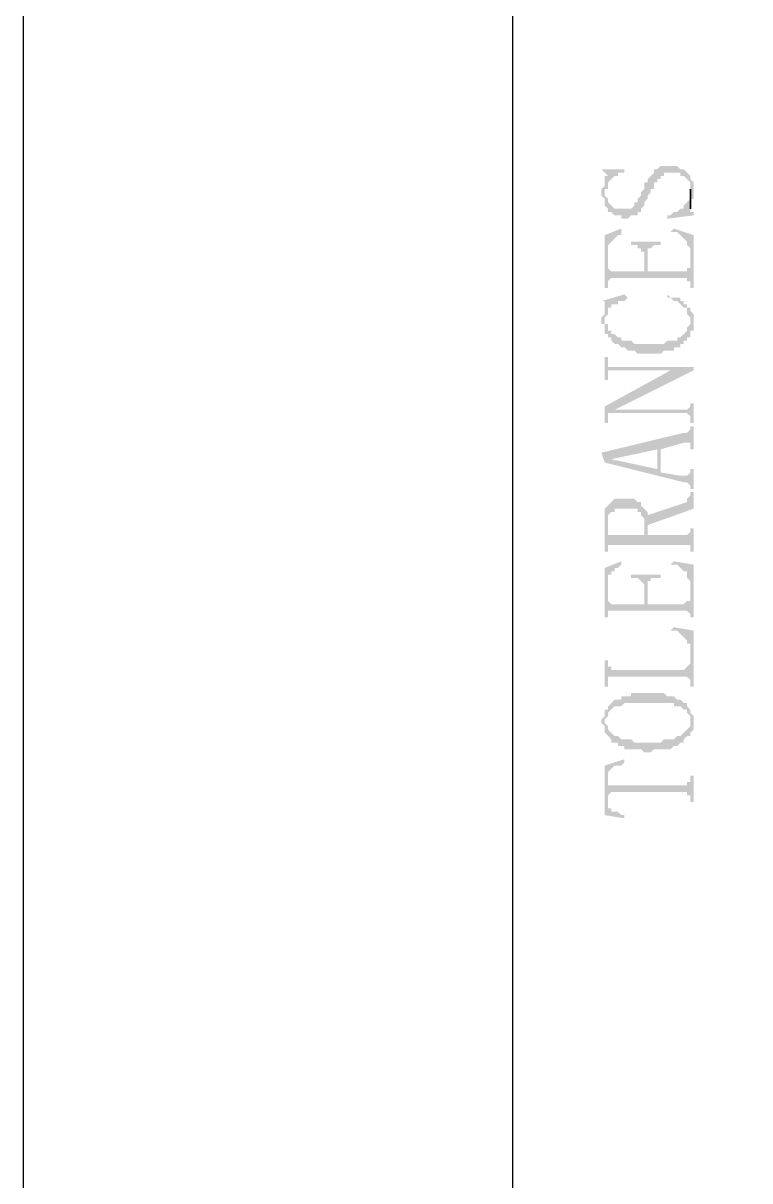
# Model space of a CAD drawing. Header units: millimetres. Extents: x 7018 to 13530, y 4187 to 5692.
# Drawn here: x 8881.97 to 8891.93, y 4725.76 to 4741.61 of the extents above; entities that cross this region are included whole.
import ezdxf

# ---------------------------------------------------------------- set-up
doc = ezdxf.new("R2010")
doc.units = ezdxf.units.MM

msp = doc.modelspace()

# ---------------------------------------------------------------- hatches: boundary and pattern name
at = {"transparency": 33554559}
for points in [[(8889.894, 4739.296), (8889.894, 4739.25), (8889.939, 4739.205), (8889.939, 4739.16), (8889.939, 4739.115), (8889.984, 4739.07), (8889.984, 4739.025), (8890.029, 4739.025), (8890.075, 4738.98), (8890.165, 4738.98), (8890.165, 4738.935), (8890.255, 4738.935), (8890.3, 4738.98), (8890.39, 4738.98), (8890.39, 4739.025), (8890.436, 4739.025), (8890.436, 4739.07), (8890.481, 4739.115), (8890.481, 4739.16), (8890.526, 4739.205), (8890.526, 4739.25), (8890.571, 4739.296), (8890.571, 4739.341), (8890.616, 4739.341), (8890.616, 4739.431), (8890.661, 4739.431), (8890.661, 4739.476), (8890.706, 4739.476), (8890.706, 4739.521), (8890.752, 4739.521), (8890.752, 4739.566), (8890.977, 4739.566), (8890.977, 4739.521), (8891.022, 4739.521), (8891.067, 4739.476), (8891.067, 4739.476), (8891.113, 4739.431), (8891.113, 4739.341), (8891.113, 4739.16), (8891.113, 4739.205), (8891.158, 4739.205), (8891.158, 4739.296), (8891.158, 4739.341), (8891.158, 4739.431), (8891.113, 4739.476), (8891.113, 4739.521), (8891.067, 4739.566), (8891.067, 4739.566), (8891.022, 4739.612), (8890.977, 4739.612), (8890.932, 4739.657), (8890.706, 4739.657), (8890.661, 4739.612), (8890.616, 4739.612), (8890.616, 4739.566), (8890.616, 4739.566), (8890.571, 4739.521), (8890.571, 4739.521), (8890.526, 4739.476), (8890.526, 4739.431), (8890.481, 4739.431), (8890.481, 4739.341), (8890.436, 4739.296), (8890.436, 4739.25), (8890.39, 4739.205), (8890.39, 4739.16), (8890.345, 4739.16), (8890.345, 4739.115), (8890.345, 4739.115), (8890.3, 4739.07), (8890.075, 4739.07), (8890.029, 4739.115), (8890.029, 4739.115), (8889.984, 4739.16), (8889.984, 4739.205), (8889.939, 4739.25), (8889.939, 4739.476), (8889.939, 4739.386), (8889.939, 4739.386), (8889.894, 4739.341)], [(8889.894, 4739.612), (8889.939, 4739.566), (8889.939, 4739.566), (8889.984, 4739.521), (8889.984, 4739.341), (8889.984, 4739.431), (8890.029, 4739.476), (8890.029, 4739.476), (8890.075, 4739.521), (8890.12, 4739.521), (8890.12, 4739.566), (8890.21, 4739.566), (8890.21, 4739.612)], [(8889.939, 4739.476), (8889.939, 4739.296), (8889.939, 4739.341), (8889.984, 4739.341), (8889.984, 4739.521), (8889.939, 4739.521)], [(8890.797, 4738.98), (8890.797, 4738.935), (8891.158, 4738.98), (8891.158, 4739.025), (8891.113, 4739.025), (8891.113, 4739.07), (8891.113, 4739.25), (8891.113, 4739.205), (8891.067, 4739.16), (8891.067, 4739.16), (8891.022, 4739.115), (8891.022, 4739.07), (8890.977, 4739.07), (8890.932, 4739.025), (8890.887, 4739.025), (8890.842, 4738.98)], [(8889.939, 4738.709), (8889.939, 4737.987), (8889.984, 4737.987), (8889.984, 4738.483), (8889.984, 4738.574), (8889.984, 4738.574), (8890.029, 4738.619), (8890.029, 4738.619), (8890.075, 4738.664), (8890.075, 4738.664), (8890.12, 4738.709), (8890.165, 4738.709), (8890.165, 4738.799)], [(8890.842, 4738.754), (8890.932, 4738.754), (8890.977, 4738.709), (8890.977, 4738.709), (8891.022, 4738.664), (8891.022, 4738.664), (8891.067, 4738.619), (8891.067, 4738.574), (8891.113, 4738.528), (8891.113, 4738.483), (8891.113, 4737.987), (8891.158, 4737.987), (8891.158, 4738.709), (8890.887, 4738.799)], [(8889.984, 4738.032), (8889.984, 4738.077), (8889.984, 4738.077), (8890.029, 4738.122), (8891.067, 4738.122), (8891.067, 4738.077), (8891.113, 4738.077), (8891.113, 4738.032), (8891.113, 4738.303), (8891.113, 4738.258), (8891.067, 4738.258), (8891.067, 4738.212), (8890.526, 4738.212), (8890.526, 4738.438), (8890.481, 4738.212), (8890.029, 4738.212), (8889.984, 4738.258), (8889.984, 4738.483)], [(8890.3, 4738.619), (8890.3, 4738.574), (8890.39, 4738.574), (8890.39, 4738.528), (8890.436, 4738.528), (8890.436, 4738.483), (8890.481, 4738.483), (8890.481, 4738.212), (8890.526, 4738.438), (8890.526, 4738.528), (8890.571, 4738.528), (8890.616, 4738.574), (8890.706, 4738.574), (8890.706, 4738.619)], [(8889.894, 4737.806), (8889.939, 4737.806), (8889.939, 4737.761), (8889.939, 4737.355), (8889.939, 4737.581), (8889.984, 4737.626), (8889.984, 4737.716), (8890.029, 4737.716), (8890.029, 4737.761), (8890.12, 4737.761), (8890.12, 4737.806), (8890.21, 4737.806), (8890.255, 4737.851), (8890.21, 4737.897)], [(8890.797, 4737.851), (8890.842, 4737.851), (8890.887, 4737.806), (8890.932, 4737.806), (8890.977, 4737.761), (8890.977, 4737.761), (8891.022, 4737.716), (8891.067, 4737.716), (8891.067, 4737.626), (8891.113, 4737.581), (8891.113, 4737.535), (8891.113, 4737.716), (8891.067, 4737.716), (8891.067, 4737.761), (8891.022, 4737.761), (8891.022, 4737.806), (8890.977, 4737.806), (8890.977, 4737.851), (8890.842, 4737.851), (8890.797, 4737.897)], [(8889.894, 4737.535), (8889.894, 4737.49), (8889.939, 4737.49), (8889.939, 4737.355), (8889.939, 4737.761), (8889.939, 4737.716), (8889.939, 4737.626), (8889.894, 4737.581)], [(8889.939, 4737.355), (8889.984, 4737.355), (8889.984, 4737.31), (8890.029, 4737.31), (8890.029, 4737.265), (8890.075, 4737.22), (8890.12, 4737.22), (8890.165, 4737.174), (8890.21, 4737.174), (8890.255, 4737.129), (8890.345, 4737.129), (8890.39, 4737.084), (8890.706, 4737.084), (8890.752, 4737.129), (8890.887, 4737.129), (8890.887, 4737.174), (8890.977, 4737.174), (8890.977, 4737.22), (8891.022, 4737.22), (8891.022, 4737.265), (8891.067, 4737.265), (8891.067, 4737.31), (8891.113, 4737.31), (8891.113, 4737.4), (8891.158, 4737.4), (8891.158, 4737.535), (8891.158, 4737.581), (8891.158, 4737.626), (8891.113, 4737.671), (8891.113, 4737.716), (8891.113, 4737.49), (8891.113, 4737.49), (8891.067, 4737.445), (8891.067, 4737.4), (8891.067, 4737.4), (8891.022, 4737.355), (8891.022, 4737.355), (8890.977, 4737.31), (8890.932, 4737.31), (8890.932, 4737.265), (8890.797, 4737.265), (8890.752, 4737.22), (8890.345, 4737.22), (8890.3, 4737.265), (8890.165, 4737.265), (8890.165, 4737.31), (8890.12, 4737.31), (8890.075, 4737.355), (8890.029, 4737.355), (8890.029, 4737.4), (8889.984, 4737.4), (8889.984, 4737.49), (8889.939, 4737.49), (8889.939, 4737.535)], [(8889.939, 4737.039), (8889.939, 4736.723), (8889.984, 4736.723), (8889.984, 4736.813), (8889.984, 4736.858), (8891.158, 4736.858), (8891.158, 4736.904), (8889.984, 4736.904), (8889.984, 4736.949), (8889.984, 4737.039)], [(8889.939, 4736.362), (8889.939, 4736.136), (8889.984, 4736.136), (8889.984, 4736.272), (8890.029, 4736.272), (8890.075, 4736.317), (8891.158, 4736.858), (8890.842, 4736.858)], [(8890.029, 4736.272), (8891.067, 4736.272), (8891.113, 4736.227), (8891.113, 4736.136), (8891.158, 4736.136), (8891.158, 4736.407), (8891.113, 4736.407), (8891.113, 4736.362), (8891.113, 4736.362), (8891.067, 4736.317), (8890.075, 4736.317)], [(8889.894, 4735.73), (8889.939, 4735.595), (8890.029, 4735.64), (8890.661, 4735.775), (8890.661, 4735.505), (8890.706, 4735.775), (8891.022, 4735.866), (8891.113, 4735.866), (8891.113, 4735.775), (8891.158, 4735.775), (8891.158, 4736.091), (8891.113, 4736.091), (8891.113, 4736.046), (8891.067, 4736.001), (8891.022, 4736.001)], [(8889.939, 4735.595), (8891.022, 4735.324), (8891.067, 4735.324), (8891.113, 4735.279), (8891.113, 4735.234), (8891.158, 4735.234), (8891.158, 4735.505), (8891.113, 4735.505), (8891.113, 4735.459), (8891.113, 4735.459), (8891.067, 4735.414), (8890.977, 4735.414), (8890.706, 4735.459), (8890.706, 4735.775), (8890.661, 4735.505), (8890.029, 4735.64), (8890.029, 4735.64)], [(8890.526, 4734.873), (8890.526, 4734.737), (8891.158, 4734.963), (8891.158, 4735.189), (8891.113, 4735.189), (8891.113, 4735.143), (8891.113, 4735.143), (8891.067, 4735.098), (8891.067, 4735.053)], [(8889.939, 4734.782), (8889.939, 4734.376), (8889.984, 4734.376), (8889.984, 4734.782), (8889.984, 4734.873), (8890.029, 4734.918), (8890.075, 4734.918), (8890.075, 4734.963), (8890.39, 4734.963), (8890.39, 4734.918), (8890.436, 4734.918), (8890.436, 4734.873), (8890.481, 4734.828), (8890.481, 4734.602), (8890.481, 4734.963), (8890.481, 4734.963), (8890.436, 4735.008), (8890.436, 4735.053), (8890.39, 4735.053), (8890.345, 4735.098), (8890.075, 4735.098), (8890.029, 4735.053), (8890.029, 4735.053), (8889.984, 4735.008), (8889.984, 4735.008), (8889.939, 4734.963), (8889.939, 4734.873), (8889.939, 4734.828)], [(8889.984, 4734.421), (8889.984, 4734.466), (8891.113, 4734.466), (8891.113, 4734.376), (8891.158, 4734.376), (8891.158, 4734.692), (8891.113, 4734.692), (8891.113, 4734.647), (8891.113, 4734.647), (8891.067, 4734.602), (8890.526, 4734.602), (8890.526, 4734.873), (8890.526, 4734.918), (8890.481, 4734.963), (8890.481, 4734.602), (8889.984, 4734.602), (8889.984, 4734.737)], [(8889.939, 4734.151), (8889.939, 4733.474), (8889.984, 4733.474), (8889.984, 4733.925), (8889.984, 4734.06), (8890.029, 4734.06), (8890.029, 4734.105), (8890.075, 4734.105), (8890.075, 4734.151), (8890.12, 4734.151), (8890.165, 4734.196), (8890.165, 4734.241)], [(8890.842, 4734.196), (8890.932, 4734.196), (8890.977, 4734.151), (8890.977, 4734.151), (8891.022, 4734.105), (8891.067, 4734.105), (8891.067, 4734.015), (8891.113, 4733.97), (8891.113, 4733.474), (8891.158, 4733.474), (8891.158, 4734.196), (8890.887, 4734.241)], [(8890.3, 4734.06), (8890.3, 4734.015), (8890.39, 4734.015), (8890.436, 4733.97), (8890.436, 4733.97), (8890.481, 4733.925), (8890.481, 4733.654), (8890.526, 4733.88), (8890.526, 4733.97), (8890.571, 4733.97), (8890.571, 4734.015), (8890.706, 4734.015), (8890.706, 4734.06)], [(8889.984, 4733.474), (8889.984, 4733.564), (8891.067, 4733.564), (8891.113, 4733.519), (8891.113, 4733.744), (8891.113, 4733.699), (8891.067, 4733.699), (8891.022, 4733.654), (8890.526, 4733.654), (8890.526, 4733.88), (8890.481, 4733.654), (8890.029, 4733.654), (8889.984, 4733.699), (8889.984, 4733.925)], [(8890.842, 4733.293), (8890.932, 4733.293), (8890.977, 4733.248), (8890.977, 4733.248), (8891.022, 4733.203), (8891.022, 4733.203), (8891.067, 4733.158), (8891.067, 4733.113), (8891.113, 4733.113), (8891.113, 4732.526), (8891.158, 4732.526), (8891.158, 4733.293), (8890.887, 4733.338)], [(8889.939, 4732.887), (8889.939, 4732.526), (8889.984, 4732.526), (8889.984, 4732.661), (8891.067, 4732.661), (8891.113, 4732.616), (8891.113, 4732.842), (8891.113, 4732.842), (8891.067, 4732.797), (8891.067, 4732.797), (8891.022, 4732.751), (8890.029, 4732.751), (8890.029, 4732.797), (8889.984, 4732.797), (8889.984, 4732.887)], [(8889.939, 4732.21), (8889.939, 4732.029), (8889.939, 4732.074), (8889.984, 4732.12), (8889.984, 4732.165), (8889.984, 4732.165), (8890.029, 4732.21), (8890.029, 4732.21), (8890.075, 4732.255), (8890.165, 4732.255), (8890.21, 4732.3), (8890.887, 4732.3), (8890.887, 4732.255), (8890.977, 4732.255), (8891.022, 4732.21), (8891.067, 4732.21), (8891.067, 4732.165), (8891.113, 4732.12), (8891.113, 4732.029), (8891.113, 4732.21), (8891.113, 4732.21), (8891.067, 4732.255), (8891.067, 4732.3), (8891.022, 4732.3), (8890.977, 4732.345), (8890.932, 4732.345), (8890.887, 4732.39), (8890.797, 4732.39), (8890.752, 4732.436), (8890.3, 4732.436), (8890.3, 4732.39), (8890.165, 4732.39), (8890.165, 4732.345), (8890.075, 4732.345), (8890.029, 4732.3), (8890.029, 4732.3), (8889.984, 4732.255), (8889.984, 4732.21)], [(8889.894, 4732.029), (8889.894, 4732.029), (8889.939, 4731.984), (8889.939, 4731.894), (8889.939, 4731.894), (8889.984, 4731.849), (8889.984, 4731.849), (8890.029, 4731.804), (8890.029, 4731.759), (8890.12, 4731.759), (8890.12, 4731.713), (8890.21, 4731.713), (8890.21, 4731.668), (8890.436, 4731.668), (8890.481, 4731.623), (8890.571, 4731.623), (8890.616, 4731.668), (8890.842, 4731.668), (8890.887, 4731.713), (8890.932, 4731.713), (8890.977, 4731.759), (8891.022, 4731.759), (8891.022, 4731.804), (8891.067, 4731.849), (8891.113, 4731.849), (8891.113, 4731.894), (8891.113, 4731.894), (8891.158, 4731.939), (8891.158, 4732.029), (8891.158, 4732.12), (8891.158, 4732.12), (8891.113, 4732.165), (8891.113, 4732.21), (8891.113, 4732.029), (8891.113, 4731.984), (8891.113, 4731.984), (8891.067, 4731.939), (8891.067, 4731.939), (8891.022, 4731.894), (8891.022, 4731.894), (8890.977, 4731.849), (8890.932, 4731.849), (8890.887, 4731.804), (8890.752, 4731.804), (8890.706, 4731.759), (8890.345, 4731.759), (8890.3, 4731.804), (8890.165, 4731.804), (8890.12, 4731.849), (8890.075, 4731.849), (8890.029, 4731.894), (8890.029, 4731.894), (8889.984, 4731.939), (8889.984, 4731.984), (8889.939, 4732.029), (8889.939, 4732.21), (8889.939, 4732.165), (8889.939, 4732.12), (8889.894, 4732.074)], [(8889.939, 4731.443), (8889.984, 4731.262), (8889.984, 4731.352), (8889.984, 4731.352), (8890.029, 4731.398), (8890.029, 4731.398), (8890.075, 4731.443), (8890.165, 4731.443), (8890.21, 4731.488), (8890.21, 4731.533)], [(8889.939, 4731.443), (8889.939, 4730.766), (8890.21, 4730.721), (8890.21, 4730.766), (8890.165, 4730.766), (8890.12, 4730.811), (8890.029, 4730.811), (8890.029, 4730.856), (8889.984, 4730.856), (8889.984, 4730.901), (8889.984, 4731.262)], [(8889.984, 4731.262), (8889.984, 4730.991), (8889.984, 4731.036), (8889.984, 4731.036), (8890.029, 4731.082), (8891.067, 4731.082), (8891.067, 4731.036), (8891.113, 4731.036), (8891.113, 4730.946), (8891.158, 4730.946), (8891.158, 4731.307), (8891.113, 4731.307), (8891.113, 4731.217), (8891.067, 4731.217), (8891.067, 4731.172), (8889.984, 4731.172), (8889.984, 4731.217)]]:
    msp.add_hatch(color=256, dxfattribs=at).paths.add_polyline_path(points)

# ---------------------------------------------------------------- linework, layer by layer
msp.add_line((8888.675, 4815.918), (8888.675, 4529.177))
for points in [[(9301.969, 4524.918), (9301.969, 4821.918), (8881.969, 4821.918), (8881.969, 4524.918)], [(8891.113, 4739.25), (8891.113, 4739.07), (8891.113, 4739.341), (8891.113, 4739.296)]]:
    msp.add_lwpolyline(points, close=True)

doc.saveas('drawing.dxf')
